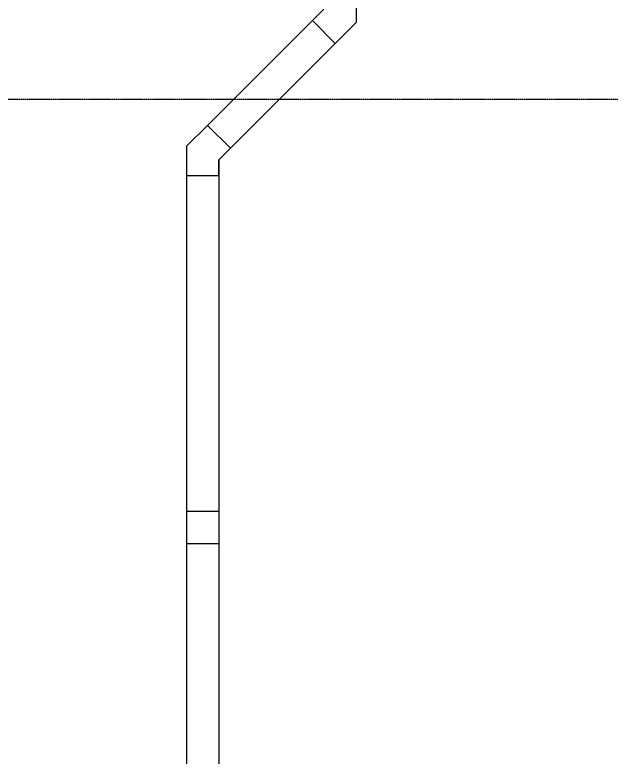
# Model space of a CAD drawing. Header units: millimetres. Extents: x -112665 to -16847, y 30630 to 100849.
# Drawn here: x -20576 to -16847, y 89090 to 93682 of the extents above; entities that cross this region are included whole.
import ezdxf

# ---------------------------------------------------------------- set-up
doc = ezdxf.new("R2010")
doc.units = ezdxf.units.MM
doc.linetypes.add('CENTER2', pattern=[1.125, 0.75, -0.125, 0.125, -0.125])
for name, color, linetype in [('axis', 40, 'CENTER2'), ('Stair', 250, 'Continuous'), ('wall', 5, 'Continuous')]:
    doc.layers.add(name, color=color, linetype=linetype)

msp = doc.modelspace()

# ---------------------------------------------------------------- linework, layer by layer
at = {"layer": 'axis'}
msp.add_line((-16847, 93157.7), (-45289.7, 93157.7), dxfattribs=at)
at = {"layer": 'Stair'}
for p, q in [((-19385.5, 92998.5), (-18736.9, 93647)), ((-19244.1, 92857.1), (-18595.5, 93505.6)), ((-19514.8, 92869.2), (-19514.8, 90612.7)), ((-19314.8, 92786.4), (-19314.8, 90612.7)), ((-19514.8, 90412.7), (-19514.8, 88339.1)), ((-19314.8, 90412.7), (-19314.8, 88339.1))]:
    msp.add_line(p, q, dxfattribs=at)
at = {"layer": 'wall'}
for p, q in [((-18466.2, 93817.7), (-18466.2, 93634.9)), ((-18736.9, 93647), (-18666.2, 93717.7)), ((-18736.9, 93647), (-18595.5, 93505.6)), ((-18466.2, 93634.9), (-18595.5, 93505.6)), ((-19385.5, 92998.5), (-19514.8, 92869.2)), ((-19244.1, 92857.1), (-19385.5, 92998.5)), ((-19514.8, 92869.2), (-19514.8, 92686.4)), ((-19314.8, 92786.4), (-19244.1, 92857.1)), ((-19314.8, 92686.4), (-19314.8, 92786.4)), ((-19314.8, 92686.4), (-19514.8, 92686.4)), ((-19514.8, 90612.7), (-19314.8, 90612.7)), ((-19514.8, 90612.7), (-19514.8, 90412.7)), ((-19314.8, 90612.7), (-19314.8, 90412.7)), ((-19514.8, 90412.7), (-19314.8, 90412.7))]:
    msp.add_line(p, q, dxfattribs=at)

doc.saveas('drawing.dxf')
